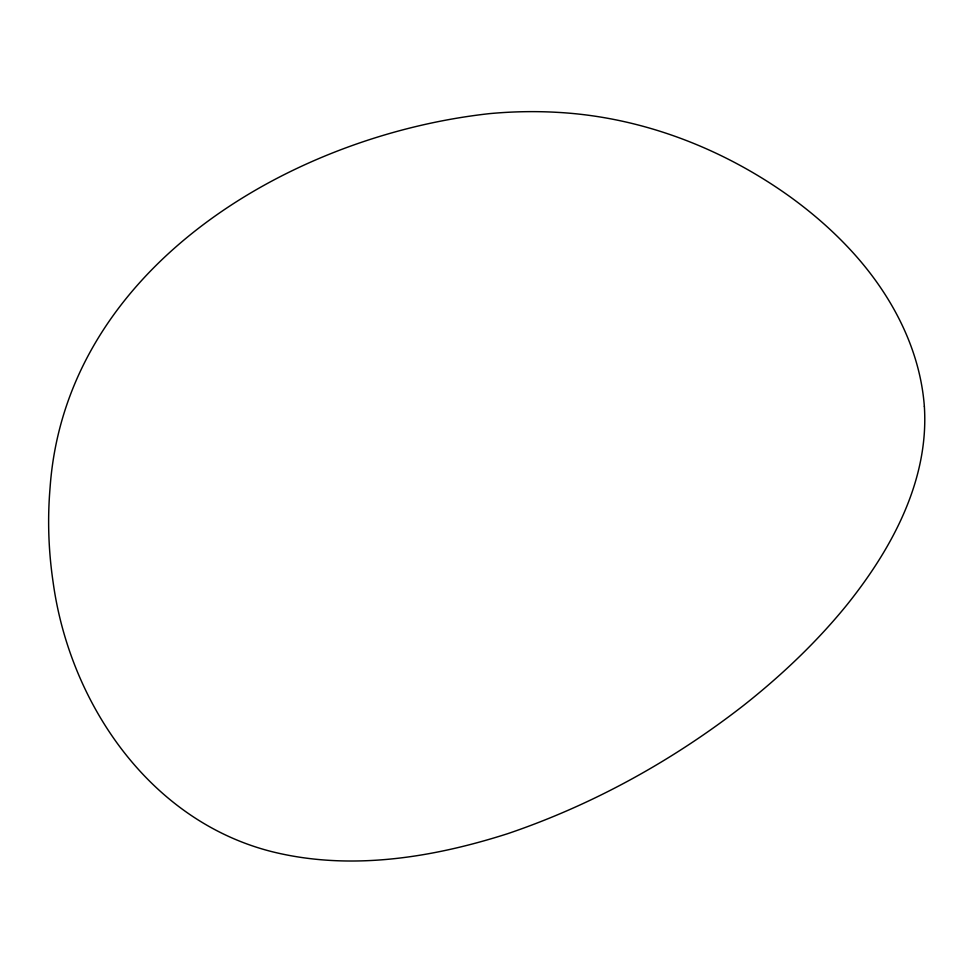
<?xml version="1.0" encoding="UTF-8"?>
<svg xmlns="http://www.w3.org/2000/svg" width="973" height="973" viewBox="0 0 973 973"><rect width="100%" height="100%" fill="white"/><g stroke="black" fill="none" stroke-linecap="round" stroke-linejoin="round"><path stroke-width="1.46" d="M924.35 406.325C929.227 480.188 891.864 548.723 847.069 604.695A745.002 429.446 -12.1 0 1 743.214 705.717C672.343 760.813 592.776 804.805 507.699 833.679C431.732 857.955 349.295 871.249 270.762 851.363C148.735 819.886 69.642 702.603 53.138 582.365A1174.192 686.61 5.4 0 1 50.049 487.984C65.471 268.049 289.93 135.673 489.468 113.634A249.903 132.292 -6.7 0 1 557.018 112.333C640.866 116.796 722.112 147.981 790.076 196.777A800.621 477.743 -13.7 0 1 853.09 252.749C891.523 295.184 919.984 348.516 924.35 406.325"/></g></svg>
